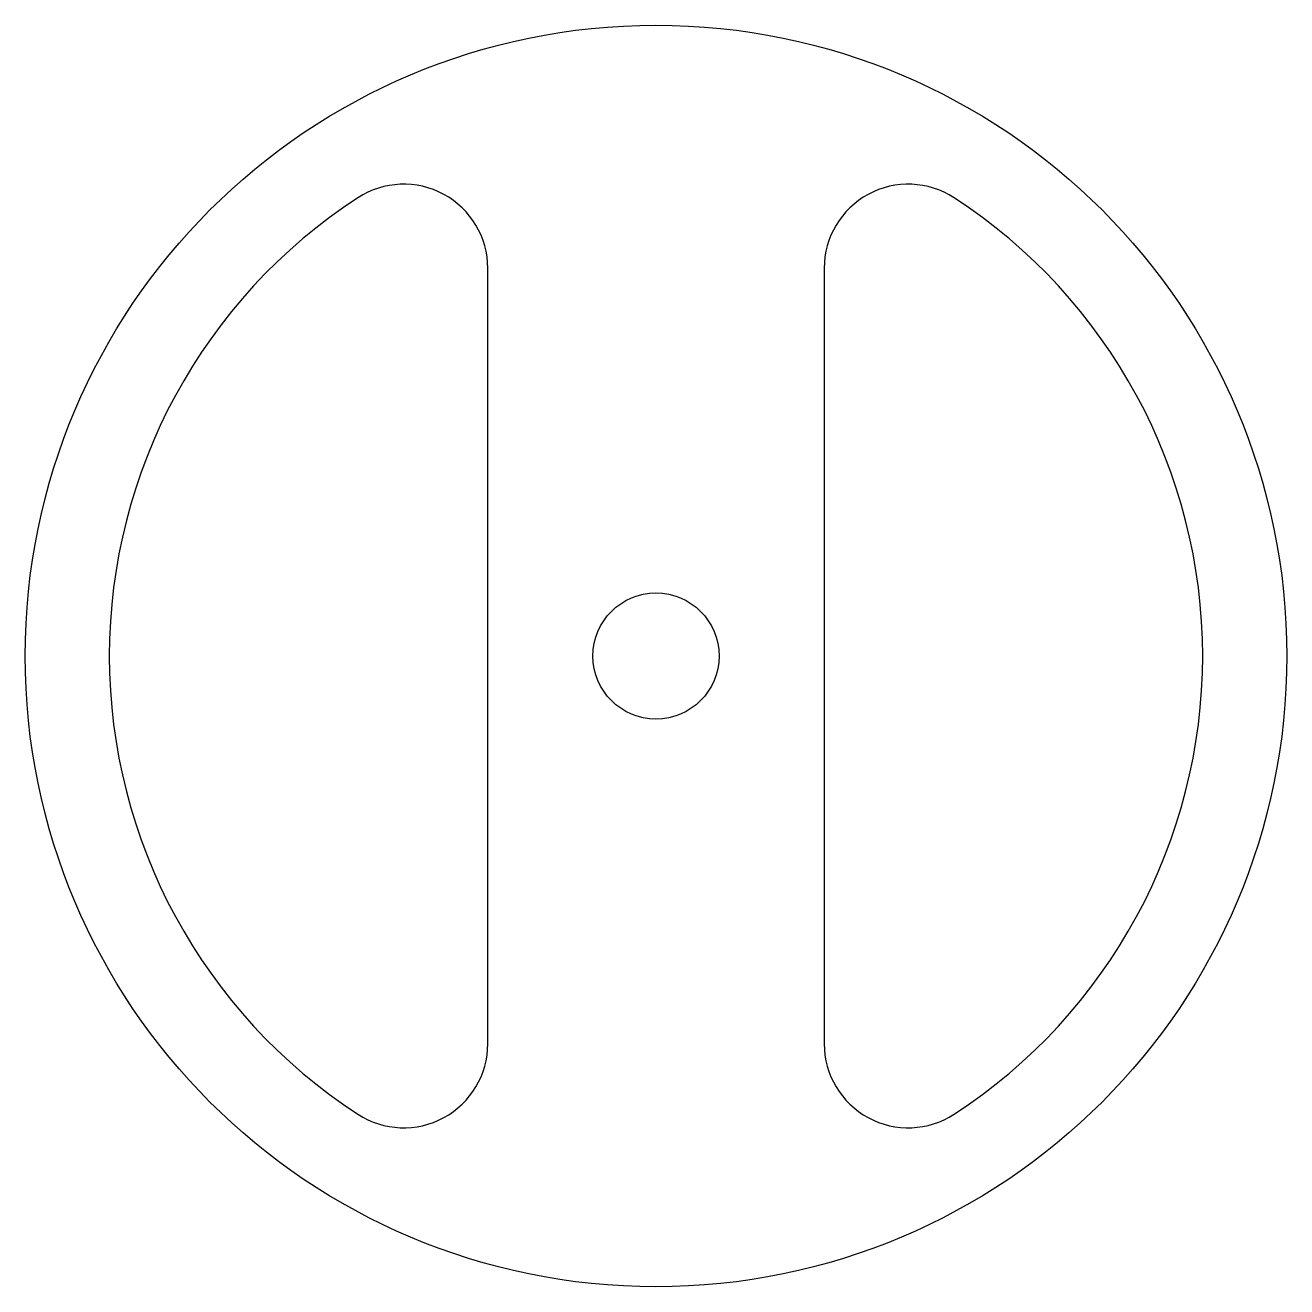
# Model space of a CAD drawing. Header units: millimetres. Extents: x -15 to 15, y -15 to 15.
import ezdxf

# ---------------------------------------------------------------- set-up
doc = ezdxf.new("R2010")
doc.units = ezdxf.units.MM
doc.layers.get('0').update_dxf_attribs({"linetype": 'CONTINUOUS'})

msp = doc.modelspace()

# ---------------------------------------------------------------- linework, layer by layer
for points in [[(-4, -9.22), (-4, 9.22, 0.595267), (-7.091, 10.896, 0.542326), (-7.091, -10.896, 0.595267)], [(4, 9.22), (4, -9.22, 0.595267), (7.091, -10.896, 0.542326), (7.091, 10.896, 0.595267)]]:
    msp.add_lwpolyline(points, format="xyb", close=True)
for radius in [15, 1.5]:
    msp.add_circle((0, 0), radius)

doc.saveas('drawing.dxf')
